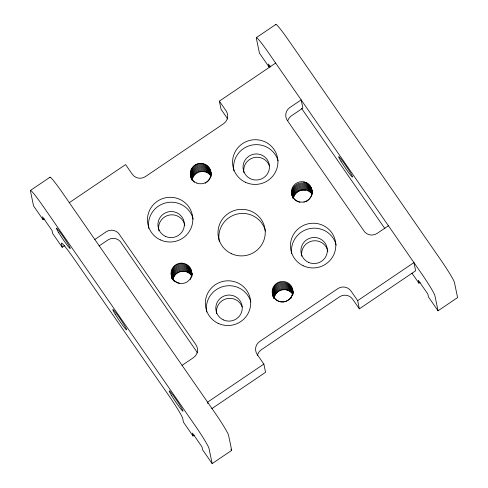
<?xml version="1.0" encoding="UTF-8"?>
<svg xmlns="http://www.w3.org/2000/svg" width="488" height="488" viewBox="0 0 488 488"><rect width="100%" height="100%" fill="white"/><g stroke="black" fill="none" stroke-linecap="round" stroke-linejoin="round"><path stroke-width="0.73" d="M30.421 190.46L49.965 177.242M256.31 37.655L275.848 24.437M49.959 177.614A23.644 1.616 55.9 0 1 62.397 192.687L214.433 412.031A23.644 1.616 55.9 0 1 228.573 435.302L231.696 450.381L212.152 463.6L209.029 448.521A23.644 1.616 55.9 0 0 194.895 425.249L42.859 205.905A23.644 1.616 55.9 0 0 30.421 190.832L33.544 205.912L43.109 219.716L44.371 218.862M275.848 24.809A23.644 1.616 55.9 0 1 288.286 39.882L440.316 259.226A23.644 1.616 55.9 0 1 454.456 282.497L457.579 297.576L438.041 310.795L434.918 295.716A23.644 1.616 55.9 0 0 420.778 272.444L268.748 53.1A23.644 1.616 55.9 0 0 256.304 38.027L259.427 53.107L268.998 66.911L270.26 66.057M69.308 202.654L125.587 164.584L132.266 174.222A9.461 9.309 -11.7 0 0 145.4 176.607L223.559 123.732A9.461 9.309 -11.7 0 0 226.06 110.776L219.38 101.138L275.659 63.074M43.109 219.716L42.499 216.77L52.07 230.574L52.68 233.52L62.214 247.27L64.733 245.568M94.824 239.468L106.158 231.8A9.461 9.309 -11.7 0 1 118.529 233.227L195.908 344.723A9.461 9.309 -11.7 0 1 193.407 357.68L182.073 365.347M99.046 245.964L107.86 240.004A9.461 9.309 -11.7 0 1 120.231 241.426L197.609 352.928M388.424 225.767L377.09 233.429A9.461 9.309 -11.7 0 1 364.719 232.007L287.341 120.505A9.461 9.309 -11.7 0 1 289.841 107.549L301.175 99.881L302.871 108.086L291.537 115.754A9.461 9.309 -11.7 0 0 287.877 120.554M357.661 300.645L413.94 262.575L415.636 270.779L359.363 308.849L357.661 300.645L350.982 291.007A9.461 9.309 -11.7 0 0 337.849 288.628L259.689 341.496A9.461 9.309 -11.7 0 0 257.188 354.453L263.868 364.091L207.589 402.161L207.9 403.649M211.792 408.67L265.564 372.295L263.868 364.091M62.214 247.27L61.433 243.512A23.644 1.616 55.9 0 1 73.871 258.585L168.567 395.201A23.644 1.616 55.9 0 1 182.707 418.472L183.482 422.236L193.016 435.991L194.279 435.137M411.97 273.182L418.905 283.186L420.162 282.332M301.499 108.287L384.898 228.61M270.468 66.972L268.388 63.971L268.998 66.911M438.041 310.795L428.47 296.991L427.86 294.05L418.295 280.246L418.905 283.186M227.762 118.981L221.082 109.343L219.38 101.138M359.363 308.849L352.684 299.211A9.461 9.309 -11.7 0 0 339.55 296.826L261.385 349.701A9.461 9.309 -11.7 0 0 257.414 355.685M230.861 449.18L231.696 450.381M212.152 463.6L202.587 449.796L201.977 446.855L192.406 433.051L193.016 435.991M301.798 256.182A13.243 13.036 -11.7 0 1 312.479 240.968A13.243 13.036 -11.7 0 1 327.845 251.393M243.915 172.667A13.243 13.036 -11.7 0 1 253.577 157.679A13.243 13.036 -11.7 0 1 269.431 165.902A13.243 13.036 -11.7 0 1 250.503 178.773A13.243 13.036 -11.7 0 1 248.813 156.251A13.243 13.036 -11.7 0 1 269.455 165.951M158.942 230.909A13.243 13.036 -11.7 0 1 169.135 215.092A13.243 13.036 -11.7 0 1 184.848 225.456M216.684 313.754A13.243 13.036 -11.7 0 1 226.347 298.772A13.243 13.036 -11.7 0 1 242.207 306.989M274.006 298.192A10.407 10.242 -11.7 0 1 292.934 294.173M173.02 279.221A10.407 10.242 -11.7 0 1 191.814 275.83M192.144 180.084A10.407 10.242 -11.7 0 1 211.072 176.064M293.257 198.427A10.407 10.242 -11.7 0 1 312.186 194.407M291.678 253.742A22.698 22.344 -11.7 0 1 309.898 228.573A22.698 22.344 -11.7 0 1 336.195 245.11M233.904 170.946A22.698 22.344 -11.7 0 1 251.283 145.21A22.698 22.344 -11.7 0 1 278.117 160.887M148.791 228.524A22.698 22.344 -11.7 0 1 148.584 227.072M148.517 226.353A22.698 22.344 -11.7 0 1 167.628 202.502A22.698 22.344 -11.7 0 1 193.193 219.167M206.674 312.039A22.698 22.344 -11.7 0 1 224.059 286.297A22.698 22.344 -11.7 0 1 250.893 301.974M219.338 241.59A23.644 23.271 -11.7 0 1 237.296 214.025A23.644 23.271 -11.7 0 1 265.441 231.092M303.713 182.042A10.285 10.26 -62.3 0 1 309.368 199.122M308.916 199.586A10.285 10.26 -62.3 0 1 305.689 201.678M304.475 202.087A10.285 10.26 -62.3 0 1 303.847 202.233M312.54 193.205A10.285 10.26 -62.3 0 0 304.347 185.117A10.285 9.778 -1.6 0 0 292.452 197.158M292.885 197.866A10.285 9.778 -1.6 0 1 292.635 197.304M292.416 196.725A10.285 9.778 -1.6 0 1 304.134 184.092A10.285 10.26 -62.3 0 1 312.503 193.461M300.01 202.276A10.285 9.778 -1.6 0 1 298.766 201.971M298.162 201.764A10.285 9.778 -1.6 0 1 297.57 201.52M296.997 201.239A10.285 9.778 -1.6 0 1 292.324 189.368A10.285 9.778 -1.6 0 1 303.926 183.067A10.285 10.26 -62.3 0 1 312.296 193.73M292.422 196.981A10.285 9.778 -1.6 0 1 304.561 186.141A10.285 10.26 -62.3 0 1 312.607 193.602M292.769 197.805A10.285 9.778 -1.6 0 1 304.988 188.191A10.285 10.26 -62.3 0 1 312.07 193.266M311.948 193.742A10.285 10.26 -62.3 0 0 305.195 189.216A10.285 9.778 -1.6 0 0 293.068 197.603M312.411 193.407A10.285 10.26 -62.3 0 0 304.774 187.166A10.285 9.778 -1.6 0 0 292.556 196.78M292.635 198.006A10.285 9.778 -1.6 0 1 292.574 197.396M293.282 198.628A10.285 9.778 -1.6 0 1 305.409 190.241M211.286 174.539A10.285 10.12 35.8 0 0 191.333 174.826A10.285 9.919 -41.8 0 0 191.333 178.59M211.31 174.765A10.285 10.12 35.8 0 0 191.125 173.801A10.285 9.919 -41.8 0 0 191.436 178.773M190.698 171.752A10.285 10.12 35.8 0 1 202.66 163.883A10.285 10.12 35.8 0 1 210.792 175.887A10.285 9.919 -41.8 0 1 206.784 182.262M205.71 182.976A10.285 9.919 -41.8 0 1 205.143 183.281M194.383 182.286A10.285 9.919 -41.8 0 1 190.912 172.776A10.285 10.12 35.8 0 1 211.164 174.375M191.448 178.992A10.285 9.919 -41.8 0 1 191.546 175.851A10.285 10.12 35.8 0 1 211.103 174.344M211.188 176.26A10.285 10.12 35.8 0 0 192.18 178.925A10.285 9.919 -41.8 0 0 192.022 180.182M211.06 174.783A10.285 10.12 35.8 0 0 191.76 176.876A10.285 9.919 -41.8 0 0 191.601 179.395M210.981 175.235A10.285 10.12 35.8 0 0 191.973 177.9A10.285 9.919 -41.8 0 0 191.814 179.157M192.296 180.578A10.285 9.919 -41.8 0 1 192.394 179.95M172.185 279.099A10.285 9.778 -1.6 0 1 172.05 278.495M171.947 277.892A10.285 9.778 -1.6 0 1 184.086 267.052A10.285 10.26 -62.3 0 1 191.949 273.896M172.154 278.66A10.285 9.778 -1.6 0 1 183.872 266.027A10.285 10.26 -62.3 0 1 192.065 274.122M179.535 283.192A10.285 9.778 -1.6 0 1 171.422 271.761A10.285 9.778 -1.6 0 1 183.451 263.978A10.285 10.26 -62.3 0 1 191.668 275.927M191.534 276.556A10.285 10.26 -62.3 0 1 191.357 277.178M191.144 277.788A10.285 10.26 -62.3 0 1 190.893 278.386M190.607 278.959A10.285 10.26 -62.3 0 1 190.277 279.52M174.21 281.301A10.285 9.778 -1.6 0 1 173.033 279.85M172.703 279.325A10.285 9.778 -1.6 0 1 173.423 268.876A10.285 9.778 -1.6 0 1 183.659 265.002A10.285 10.26 -62.3 0 1 192.028 274.372M172.532 279.124A10.285 9.778 -1.6 0 1 184.72 270.126A10.285 10.26 -62.3 0 1 192.101 275.781M172.16 278.916A10.285 9.778 -1.6 0 1 184.299 268.077A10.285 10.26 -62.3 0 1 191.936 274.317M172.807 279.539A10.285 9.778 -1.6 0 1 184.934 271.151A10.285 10.26 -62.3 0 1 192.022 276.232M191.894 274.756A10.285 10.26 -62.3 0 0 184.513 269.108A10.285 9.778 -1.6 0 0 172.294 278.715M292.55 293.483A10.285 9.919 -41.8 0 1 277.166 300.59M276.641 300.254A10.285 9.919 -41.8 0 1 272.67 290.372A10.285 10.12 35.8 0 1 284.632 282.503A10.285 10.12 35.8 0 1 292.763 294.508M293.068 292.361A10.285 10.12 35.8 0 0 272.877 291.397A10.285 9.919 -41.8 0 0 273.408 296.954M293.044 292.135A10.285 10.12 35.8 0 0 273.091 292.422A10.285 9.919 -41.8 0 0 273.225 296.796M292.623 295.13A10.285 9.919 -41.8 0 1 292.44 295.74M291.678 297.497A10.285 9.919 -41.8 0 1 291.354 298.052M274.268 298.613A10.285 9.919 -41.8 0 1 273.658 297.527M293.075 292.544A10.285 10.12 35.8 0 0 273.304 293.447A10.285 9.919 -41.8 0 0 273.304 297.21M293.026 293.404A10.285 10.12 35.8 0 0 273.731 295.496A10.285 9.919 -41.8 0 0 273.567 298.015M293.068 292.965A10.285 10.12 35.8 0 0 273.518 294.471A10.285 9.919 -41.8 0 0 273.359 296.991M292.946 293.855A10.285 10.12 35.8 0 0 273.939 296.521A10.285 9.919 -41.8 0 0 273.78 297.778M292.837 294.325A10.285 10.12 35.8 0 0 274.152 297.546A10.285 9.919 -41.8 0 0 274.055 298.174M303.255 265.777A22.698 22.344 -11.7 0 0 335.75 243.799A22.698 22.344 -11.7 0 0 300.364 227.182A22.698 22.344 -11.7 0 0 303.255 265.777M245.373 182.262A22.698 22.344 -11.7 0 0 277.861 160.284A22.698 22.344 -11.7 0 0 242.481 143.661A22.698 22.344 -11.7 0 0 245.373 182.262M160.259 239.84A22.698 22.344 -11.7 0 0 192.748 217.861A22.698 22.344 -11.7 0 0 157.368 201.239A22.698 22.344 -11.7 0 0 160.259 239.84M218.142 323.355A22.698 22.344 -11.7 0 0 250.637 301.377A22.698 22.344 -11.7 0 0 215.251 284.754A22.698 22.344 -11.7 0 0 218.142 323.355M231.349 253.65A23.644 23.271 -11.7 0 0 265.191 230.757A23.644 23.271 -11.7 0 0 228.335 213.445A23.644 23.271 -11.7 0 0 231.349 253.65M278.697 301.212A10.407 10.242 -11.7 0 0 292.849 290.14A10.407 10.242 -11.7 0 0 276.123 283.662A10.407 10.242 -11.7 0 0 278.697 301.212M177.583 282.869A10.407 10.242 -11.7 0 0 191.729 271.798A10.407 10.242 -11.7 0 0 175.009 265.32A10.407 10.242 -11.7 0 0 177.583 282.869M196.835 183.104A10.407 10.242 -11.7 0 0 210.981 172.032A10.407 10.242 -11.7 0 0 194.261 165.554A10.407 10.242 -11.7 0 0 196.835 183.104M297.948 201.44A10.407 10.242 -11.7 0 0 312.1 190.375A10.407 10.242 -11.7 0 0 295.374 183.891A10.407 10.242 -11.7 0 0 297.948 201.44M165.389 236.344A13.243 13.036 -11.7 0 0 184.342 223.522A13.243 13.036 -11.7 0 0 163.7 213.829A13.243 13.036 -11.7 0 0 165.389 236.344M223.272 319.86A13.243 13.036 -11.7 0 0 242.225 307.037A13.243 13.036 -11.7 0 0 221.589 297.344A13.243 13.036 -11.7 0 0 223.272 319.86M308.385 262.288A13.243 13.036 -11.7 0 0 327.338 249.466A13.243 13.036 -11.7 0 0 306.702 239.767A13.243 13.036 -11.7 0 0 308.385 262.288M58.767 232.788A12.298 0.842 55.9 0 0 70.132 248.514A12.298 0.842 55.9 0 0 61.128 233.691A12.298 0.842 55.9 0 0 58.767 232.788M115.15 314.132A12.298 0.842 55.9 0 0 126.514 329.858A12.298 0.842 55.9 0 0 117.51 315.035A12.298 0.842 55.9 0 0 115.15 314.132M171.532 395.481A12.298 0.842 55.9 0 0 182.896 411.207A12.298 0.842 55.9 0 0 173.893 396.384A12.298 0.842 55.9 0 0 171.532 395.481M341.039 161.333A12.298 0.842 55.9 0 0 352.403 177.053A12.298 0.842 55.9 0 0 343.4 162.236A12.298 0.842 55.9 0 0 341.039 161.333"/></g></svg>
